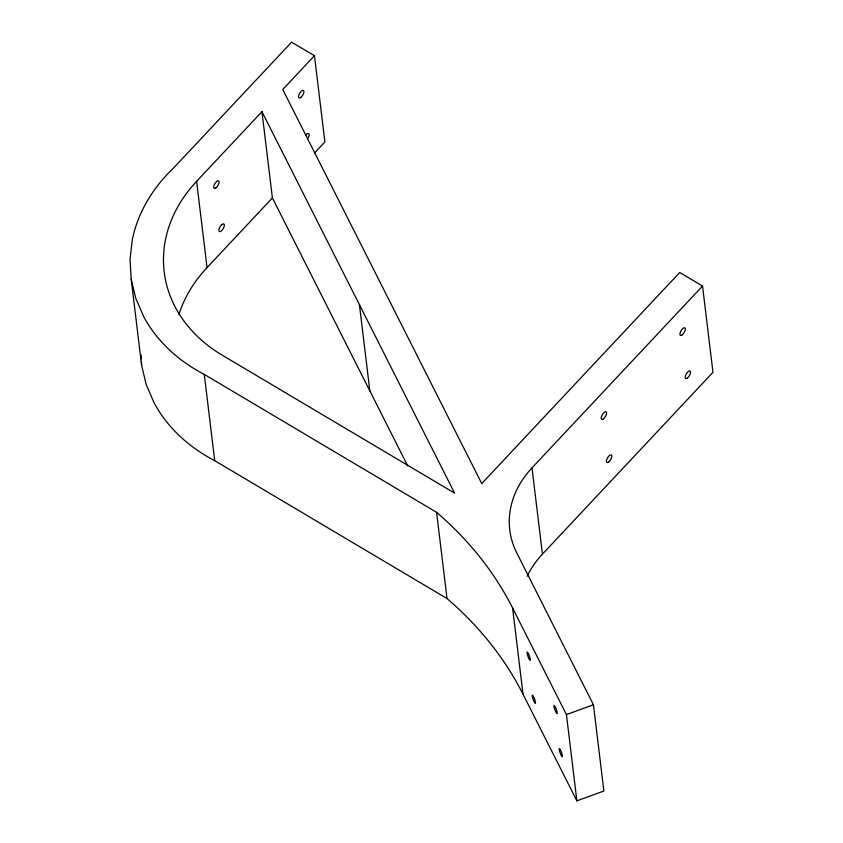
<?xml version="1.0" encoding="UTF-8"?>
<svg xmlns="http://www.w3.org/2000/svg" width="843" height="843" viewBox="0 0 843 843"><rect width="100%" height="100%" fill="white"/><g stroke="black" fill="none" stroke-linecap="round" stroke-linejoin="round"><path stroke-width="1.26" d="M305.556 135.375L306.251 134.564A4.373 1.802 -59.3 0 1 309.086 134.227A4.373 1.802 -59.3 0 1 307.295 139.221M196.609 181.34L261.952 111.676L454.588 493.123L222.278 355.219A154.785 124.269 -6.9 0 1 196.609 181.34L207.051 267.6A154.785 124.269 -6.9 0 0 178.885 314.523M702.535 286.051L531.996 467.876A106.081 85.164 -6.9 0 0 516.812 553.019L593.44 704.759L603.883 791.008L576.875 800.85L523.018 694.21A413.987 332.353 -6.9 0 0 447.032 598.562L214.712 460.668A174.027 139.717 -6.9 0 1 154.069 402.796L146.187 384.492L141.624 365.346L131.181 279.096L130.022 259.475L132.298 239.77A174.027 139.717 -6.9 0 1 173.784 167.789L291.625 42.15L314.46 55.701L282.742 89.516L481.743 483.576L679.711 272.5L702.535 286.051L712.978 372.3L542.439 554.125A106.081 85.164 -6.9 0 0 527.138 576.233M207.051 267.6L272.394 197.926L261.952 111.676M314.323 153.226L324.892 141.951L314.46 55.701M576.875 800.85L566.443 714.601L593.44 704.759M131.181 279.096L135.744 298.243L143.626 316.536A174.027 139.717 -6.9 0 0 204.28 374.408L436.59 512.312A413.987 332.353 -6.9 0 1 512.586 607.951L566.443 714.601M272.394 197.926L407.685 465.831M531.996 467.876L542.439 554.125M512.586 607.951L523.018 694.21M436.59 512.312L447.032 598.562M359.424 304.671L369.856 390.92M204.28 374.408L214.712 460.668M141.002 354.882L141.234 358.802M141.392 361.426L141.624 365.346M221.867 224.596L221.161 225.292A4.373 1.802 -59.3 0 0 218.895 230.392A4.373 1.802 -59.3 0 0 221.361 230.856L222.067 230.16A4.373 1.802 -59.3 0 0 224.333 225.06A4.373 1.802 -59.3 0 0 221.867 224.596M528.624 654.179L528.203 653.314A4.373 0.727 70 0 0 527.033 652.872A4.373 0.727 70 0 0 528.687 658.172L529.109 659.036A4.373 0.727 70 0 0 530.289 659.479A4.373 0.727 70 0 0 528.624 654.179M300.814 97.419A4.373 1.802 -59.3 0 0 303.733 90.717A4.373 1.802 -59.3 0 0 299.075 94.374A4.373 1.802 -59.3 0 0 300.814 97.419M554.104 707.077A4.373 0.727 70 0 0 556.949 713.589A4.373 0.727 70 0 0 555.706 707.825A4.373 0.727 70 0 0 554.104 707.077M559.32 750.207A4.373 0.727 70 0 0 562.165 756.719A4.373 0.727 70 0 0 560.922 750.955A4.373 0.727 70 0 0 559.32 750.207M532.397 696.887A4.373 0.727 70 0 0 535.242 703.399A4.373 0.727 70 0 0 533.988 697.635A4.373 0.727 70 0 0 532.397 696.887M215.998 187.841A4.373 1.802 -59.3 0 0 218.917 181.15A4.373 1.802 -59.3 0 0 214.259 184.807A4.373 1.802 -59.3 0 0 215.998 187.841M682.25 334.84A4.373 1.802 -59.3 0 0 685.18 328.148A4.373 1.802 -59.3 0 0 680.522 331.805A4.373 1.802 -59.3 0 0 682.25 334.84M687.477 377.97A4.373 1.802 -59.3 0 0 690.396 371.278A4.373 1.802 -59.3 0 0 685.738 374.935A4.373 1.802 -59.3 0 0 687.477 377.97M603.493 418.823A4.373 1.802 -59.3 0 0 606.412 412.122A4.373 1.802 -59.3 0 0 601.754 415.778A4.373 1.802 -59.3 0 0 603.493 418.823M608.709 461.943A4.373 1.802 -59.3 0 0 611.628 455.252A4.373 1.802 -59.3 0 0 606.971 458.908A4.373 1.802 -59.3 0 0 608.709 461.943"/></g></svg>
